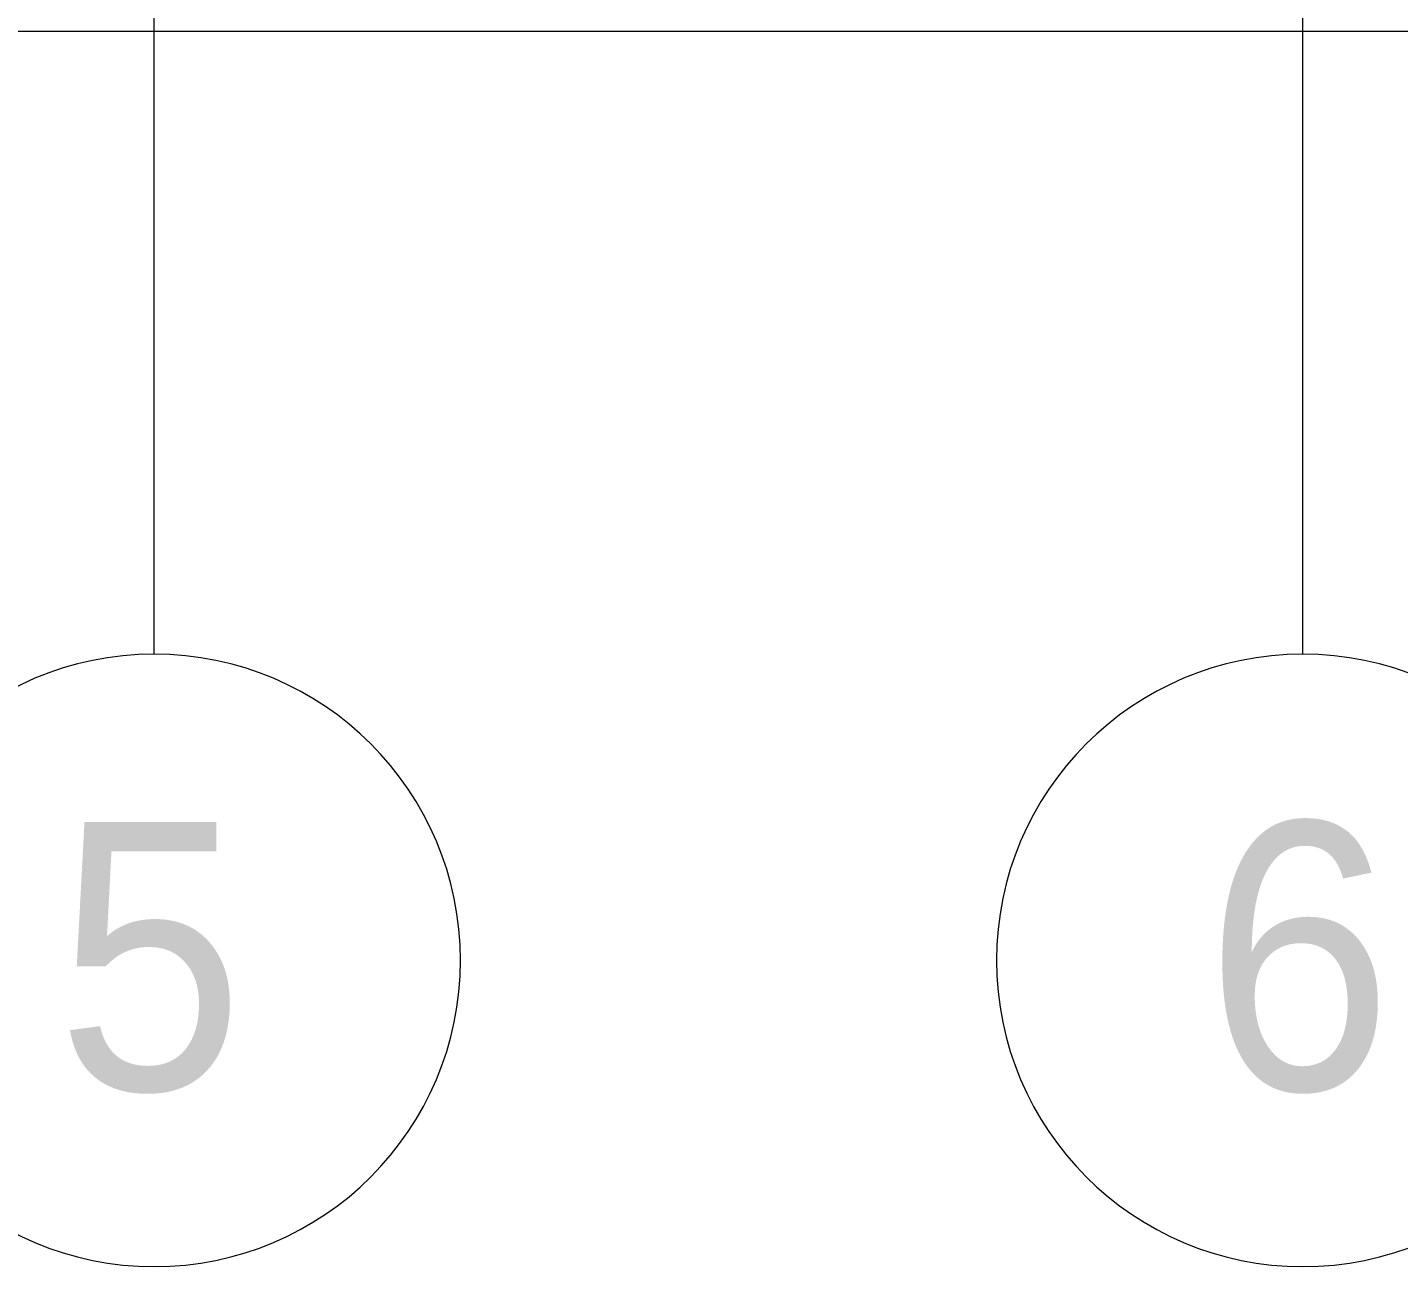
# Model space of a CAD drawing. Header units: millimetres. Extents: x -1178 to 415037, y -3506 to 42334.
# Drawn here: x 13679 to 17260, y -3506 to -269 of the extents above; entities that cross this region are included whole.
import ezdxf

# ---------------------------------------------------------------- set-up
doc = ezdxf.new("R2010")
doc.units = ezdxf.units.MM
for name, color, linetype, lineweight in [('A-WALL', 7, 'Continuous', 5), ('Оси', 7, 'Continuous', 9), ('Оси-1', 7, 'Continuous', 20)]:
    doc.layers.add(name, color=color, linetype=linetype, lineweight=lineweight)
doc.styles.add('Arial', font='arial.ttf', dxfattribs={"width": 0.9, "height": 700})

# ---------------------------------------------------------------- blocks, each defined once
blk = doc.blocks.new('Ось сетки - D8-29747960-Объем проектирования 1 этажа')
at = {"layer": 'Оси-1'}
for start, end in [(360, 180), (180, 360)]:
    blk.add_arc((0, 0), 4, start, end, dxfattribs=at)

msp = doc.modelspace()

# ---------------------------------------------------------------- linework, layer by layer
at = {"layer": 'A-WALL'}
msp.add_line((72280, -280), (-290, -280), dxfattribs=at)
at = {"layer": 'Оси'}
for p, q in [((14010, -1906.3), (14010, 3093.7)), ((17010, -1906.3), (17010, 3093.7))]:
    msp.add_line(p, q, dxfattribs=at)

# ---------------------------------------------------------------- block references
at = {"layer": 'Оси-1', "xscale": 199.9999999999999, "yscale": 199.9999999999999, "zscale": 199.9999999999999}
for p in [(14010, -2706.3), (17010, -2706.3)]:
    msp.add_blockref('Ось сетки - D8-29747960-Объем проектирования 1 этажа', p, dxfattribs=at)

# ---------------------------------------------------------------- texts
at = {"layer": 'Оси', "char_height": 700, "width": 606.076, "attachment_point": 1, "style": 'Arial'}
for s, insert in [('\\fArial|b0|i0|c204|p34|;\\W.9;5', (13755, -2345)), ('\\fArial|b0|i0|c204|p34|;\\W.9;6', (16755, -2345))]:
    msp.add_mtext(s, dxfattribs=dict(at, insert=insert))

doc.saveas('drawing.dxf')
